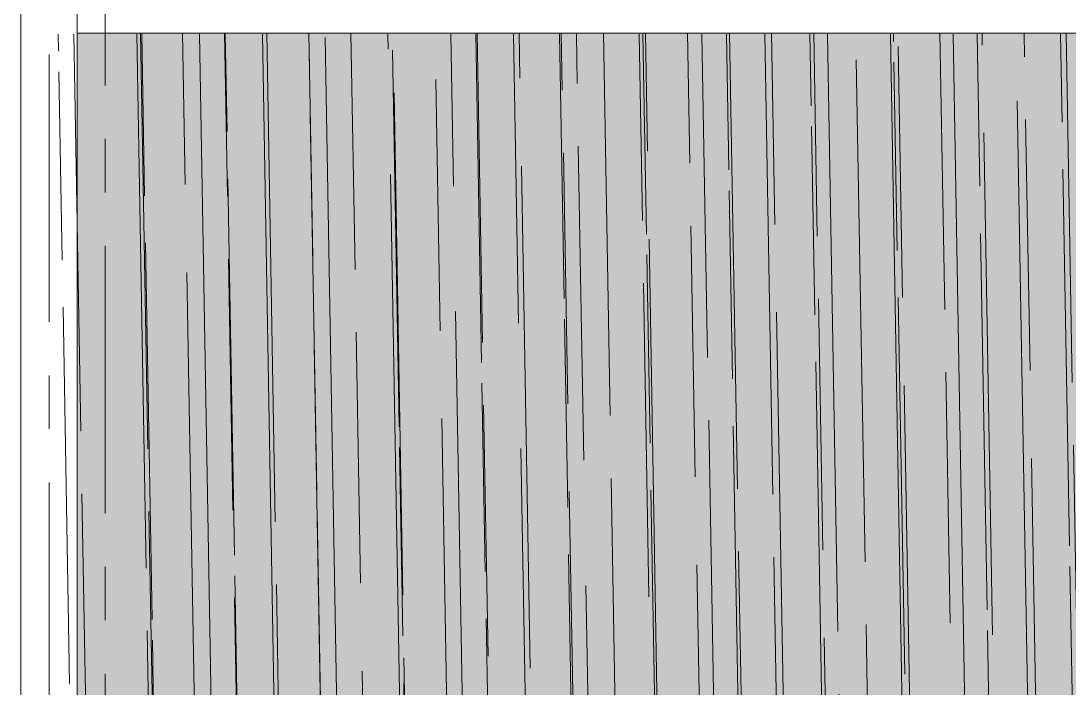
# Model space of a CAD drawing. Header units: millimetres. Extents: x 0 to 1313252738, y -131 to 560100888.
# Drawn here: x 1312562963 to 1312566693, y 560053556 to 560055932 of the extents above; entities that cross this region are included whole.
import ezdxf

# ---------------------------------------------------------------- set-up
doc = ezdxf.new("R2010")
doc.units = ezdxf.units.MM
doc.linetypes.add('CENTERX2', pattern=[101.60000000000001, 63.5, -12.7, 12.7, -12.7])
for name, color, linetype, lineweight in [('001通り芯', 6, 'CENTERX2', 0), ('002外周躯体', 7, 'Continuous', 13), ('003間仕切り', 7, 'Continuous', 13), ('009床', 7, 'Continuous', 5), ('棚(木)', 7, 'Continuous', 0)]:
    doc.layers.add(name, color=color, linetype=linetype, lineweight=lineweight)

msp = doc.modelspace()

# ---------------------------------------------------------------- hatches: boundary and pattern name
at = {"layer": '009床', "true_color": 0x8e5f01, "transparency": 33554687}
h = msp.add_hatch(dxfattribs=at)
h.set_pattern_fill('AR-RROOF', color=46, scale=8.799999999999997, angle=91)
h.set_pattern_definition([(91, (0, 0), (-232.0680729724521, 487.7681431201229), [3352.8, -447.0399999999998, 1117.6, -223.5199999999999]), (91, (-116.9312577202042, 295.2858416289733), (-293.3353606855426, -228.6742361308824), [670.5599999999998, -73.76159999999999, 1341.12, -167.64]), (91, (-191.9135442415838, 108.4271608068459), (-170.0205928819892, 1159.513331006857), [1788.159999999999, -312.928, 894.0799999999997, -223.5199999999999])])
h.paths.add_polyline_path([(1312570637.575057, 560055888.0683593), (1312563262.575057, 560055888.0683593), (1312563262.575057, 560052986.5683645), (1312563737.575058, 560052986.5683645), (1312563737.575057, 560052753.0683593), (1312563737.575057, 560052526.568362), (1312566910.075057, 560052526.568362), (1312568783.575057, 560052526.568362), (1312568783.575057, 560052526.5683645), (1312568813.575057, 560052526.5683645), (1312570082.575057, 560052526.5683645), (1312570082.575057, 560052986.5683594), (1312570637.575057, 560052986.5683594)])
at = {"layer": '棚(木)', "true_color": 0xe6c6a8, "transparency": 33554556}
h = msp.add_hatch(color=9, dxfattribs=at)
h.dxf.hatch_style = 1
h.paths.add_polyline_path([(1312570637.575057, 560055888.0683593), (1312563262.575057, 560055888.0683593), (1312563262.575057, 560052986.5683645), (1312563737.575058, 560052986.5683645), (1312563737.575057, 560052753.0683593), (1312563737.575057, 560052526.568362), (1312566910.075057, 560052526.568362), (1312568783.575057, 560052526.568362), (1312568783.575057, 560052526.5683645), (1312568813.575057, 560052526.5683645), (1312570082.575057, 560052526.5683645), (1312570082.575057, 560052986.5683594), (1312570637.575057, 560052986.5683594)])
h.paths.add_polyline_path([(1312563262.575057, 560055888.0683593), (1312563162.575057, 560055888.0683593), (1312563162.575057, 560052986.5683645), (1312563262.575057, 560052986.5683645)])

# ---------------------------------------------------------------- linework, layer by layer
at = {"layer": '001通り芯', "ltscale": 15}
for p, q in [((1312563262.575057, 560064275.2649243), (1312563262.575057, 560041353.0683595)), ((1312563062.575057, 560060384.8523457), (1312563062.575057, 560027783.5094905))]:
    msp.add_line(p, q, dxfattribs=at)
at = {"layer": '002外周躯体'}
for p, q in [((1312562962.575057, 560057788.0683593), (1312562962.575057, 560041153.0683594)), ((1312563162.575057, 560057688.0683593), (1312563162.575057, 560052753.0683593))]:
    msp.add_line(p, q, dxfattribs=at)
at = {"layer": '003間仕切り'}
msp.add_line((1312578262.575057, 560055888.0683593), (1312563162.575057, 560055888.0683593), dxfattribs=at)

doc.saveas('drawing.dxf')
